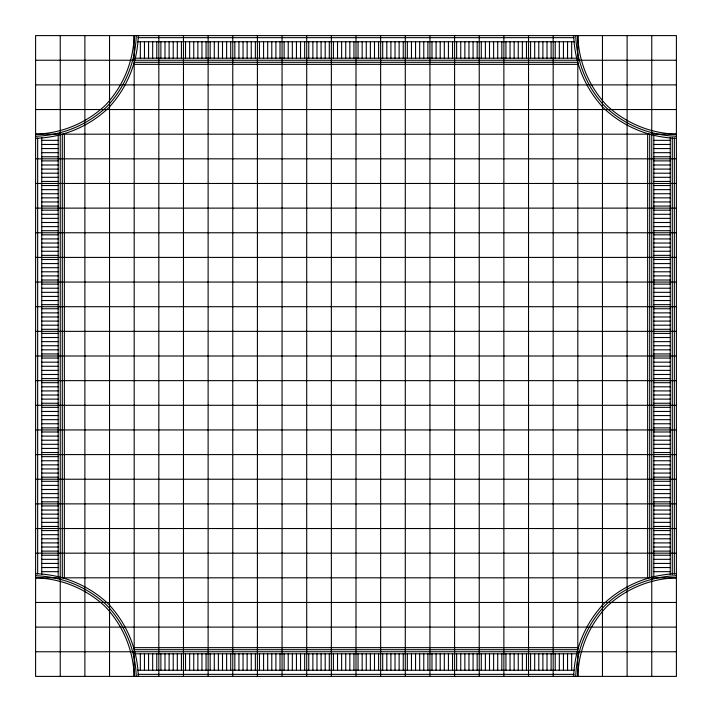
<?xml version="1.0" encoding="UTF-8"?>
<svg xmlns="http://www.w3.org/2000/svg" width="712" height="712" viewBox="0 0 712 712"><rect width="100%" height="100%" fill="white"/><g stroke="black" fill="none" stroke-linecap="round" stroke-linejoin="round"><path stroke-width="1.07" d="M35.6 136.241L35.6 35.6L676.4 35.6L676.4 676.4L35.6 676.4L35.6 136.241C62.149 135.467 87.442 124.992 106.764 106.764C124.992 87.442 135.467 62.149 136.241 35.6M138.288 35.6C137.505 62.692 126.816 88.502 108.215 108.215C88.502 126.816 62.692 137.505 35.6 138.288M573.712 676.4C574.495 649.308 585.184 623.498 603.785 603.785C623.498 585.184 649.308 574.495 676.4 573.712M575.759 676.4C576.533 649.851 587.008 624.558 605.236 605.236C624.558 587.008 649.851 576.533 676.4 575.759M138.021 37.656L573.979 37.656M137.478 41.759L574.522 41.759M135.316 58.188L576.684 58.188M35.6 60.244L676.4 60.244M134.746 62.3L577.254 62.3M133.892 64.356L578.108 64.356M35.6 84.888L676.4 84.888M35.6 109.541L676.4 109.541M41.759 140.344L58.188 140.344M653.812 140.344L670.241 140.344M41.759 144.456L58.188 144.456M653.812 144.456L670.241 144.456M41.759 148.559L58.188 148.559M653.812 148.559L670.241 148.559M41.759 152.671L58.188 152.671M653.812 152.671L670.241 152.671M41.759 156.774L58.188 156.774M653.812 156.774L670.241 156.774M35.6 158.829L676.4 158.829M41.759 160.885L58.188 160.885M653.812 160.885L670.241 160.885M41.759 164.988L58.188 164.988M653.812 164.988L670.241 164.988M41.759 169.1L58.188 169.1M653.812 169.1L670.241 169.1M41.759 173.212L58.188 173.212M653.812 173.212L670.241 173.212M41.759 177.315L58.188 177.315M653.812 177.315L670.241 177.315M41.759 181.427L58.188 181.427M653.812 181.427L670.241 181.427M35.6 183.474L676.4 183.474M41.759 185.529L58.188 185.529M653.812 185.529L670.241 185.529M41.759 189.641L58.188 189.641M653.812 189.641L670.241 189.641M41.759 193.744L58.188 193.744M653.812 193.744L670.241 193.744M41.759 197.856L58.188 197.856M653.812 197.856L670.241 197.856M41.759 201.959L58.188 201.959M653.812 201.959L670.241 201.959M41.759 206.071L58.188 206.071M653.812 206.071L670.241 206.071M35.6 208.126L676.4 208.126M41.759 210.174L58.188 210.174M653.812 210.174L670.241 210.174M41.759 214.285L58.188 214.285M653.812 214.285L670.241 214.285M41.759 218.388L58.188 218.388M653.812 218.388L670.241 218.388M41.759 222.5L58.188 222.5M653.812 222.5L670.241 222.5M41.759 226.612L58.188 226.612M653.812 226.612L670.241 226.612M41.759 230.715L58.188 230.715M653.812 230.715L670.241 230.715M35.6 232.771L676.4 232.771M41.759 234.827L58.188 234.827M653.812 234.827L670.241 234.827M41.759 238.929L58.188 238.929M653.812 238.929L670.241 238.929M41.759 243.041L58.188 243.041M653.812 243.041L670.241 243.041M41.759 247.144L58.188 247.144M653.812 247.144L670.241 247.144M41.759 251.256L58.188 251.256M653.812 251.256L670.241 251.256M41.759 255.359L58.188 255.359M653.812 255.359L670.241 255.359M35.6 257.415L676.4 257.415M41.759 259.471L58.188 259.471M653.812 259.471L670.241 259.471M41.759 263.573L58.188 263.573M653.812 263.573L670.241 263.573M41.759 267.685L58.188 267.685M653.812 267.685L670.241 267.685M41.759 271.788L58.188 271.788M653.812 271.788L670.241 271.788M41.759 275.9L58.188 275.9M653.812 275.9L670.241 275.9M41.759 280.012L58.188 280.012M653.812 280.012L670.241 280.012M35.6 282.059L676.4 282.059M41.759 284.115L58.188 284.115M653.812 284.115L670.241 284.115M41.759 288.227L58.188 288.227M653.812 288.227L670.241 288.227M41.759 292.329L58.188 292.329M653.812 292.329L670.241 292.329M41.759 296.441L58.188 296.441M653.812 296.441L670.241 296.441M41.759 300.544L58.188 300.544M653.812 300.544L670.241 300.544M41.759 304.656L58.188 304.656M653.812 304.656L670.241 304.656M35.6 306.712L676.4 306.712M41.759 308.759L58.188 308.759M653.812 308.759L670.241 308.759M41.759 312.871L58.188 312.871M653.812 312.871L670.241 312.871M41.759 316.974L58.188 316.974M653.812 316.974L670.241 316.974M41.759 321.085L58.188 321.085M653.812 321.085L670.241 321.085M41.759 325.188L58.188 325.188M653.812 325.188L670.241 325.188M41.759 329.3L58.188 329.3M653.812 329.3L670.241 329.3M35.6 331.356L676.4 331.356M41.759 333.412L58.188 333.412M653.812 333.412L670.241 333.412M41.759 337.515L58.188 337.515M653.812 337.515L670.241 337.515M41.759 341.627L58.188 341.627M653.812 341.627L670.241 341.627M41.759 345.729L58.188 345.729M653.812 345.729L670.241 345.729M41.759 349.841L58.188 349.841M653.812 349.841L670.241 349.841M41.759 353.944L58.188 353.944M653.812 353.944L670.241 353.944M35.6 356L676.4 356M41.759 358.056L58.188 358.056M653.812 358.056L670.241 358.056M41.759 362.159L58.188 362.159M653.812 362.159L670.241 362.159M41.759 366.271L58.188 366.271M653.812 366.271L670.241 366.271M41.759 370.373L58.188 370.373M653.812 370.373L670.241 370.373M41.759 374.485L58.188 374.485M653.812 374.485L670.241 374.485M41.759 378.588L58.188 378.588M653.812 378.588L670.241 378.588M35.6 380.644L676.4 380.644M41.759 382.7L58.188 382.7M653.812 382.7L670.241 382.7M41.759 386.812L58.188 386.812M653.812 386.812L670.241 386.812M41.759 390.915L58.188 390.915M653.812 390.915L670.241 390.915M41.759 395.026L58.188 395.026M653.812 395.026L670.241 395.026M41.759 399.129L58.188 399.129M653.812 399.129L670.241 399.129M41.759 403.241L58.188 403.241M653.812 403.241L670.241 403.241M35.6 405.288L676.4 405.288M41.759 407.344L58.188 407.344M653.812 407.344L670.241 407.344M41.759 411.456L58.188 411.456M653.812 411.456L670.241 411.456M41.759 415.559L58.188 415.559M653.812 415.559L670.241 415.559M41.759 419.671L58.188 419.671M653.812 419.671L670.241 419.671M41.759 423.774L58.188 423.774M653.812 423.774L670.241 423.774M41.759 427.885L58.188 427.885M653.812 427.885L670.241 427.885M35.6 429.941L676.4 429.941M41.759 431.988L58.188 431.988M653.812 431.988L670.241 431.988M41.759 436.1L58.188 436.1M653.812 436.1L670.241 436.1M41.759 440.212L58.188 440.212M653.812 440.212L670.241 440.212M41.759 444.315L58.188 444.315M653.812 444.315L670.241 444.315M41.759 448.427L58.188 448.427M653.812 448.427L670.241 448.427M41.759 452.529L58.188 452.529M653.812 452.529L670.241 452.529M35.6 454.585L676.4 454.585M41.759 456.641L58.188 456.641M653.812 456.641L670.241 456.641M41.759 460.744L58.188 460.744M653.812 460.744L670.241 460.744M41.759 464.856L58.188 464.856M653.812 464.856L670.241 464.856M41.759 468.959L58.188 468.959M653.812 468.959L670.241 468.959M41.759 473.071L58.188 473.071M653.812 473.071L670.241 473.071M41.759 477.173L58.188 477.173M653.812 477.173L670.241 477.173M35.6 479.229L676.4 479.229M41.759 481.285L58.188 481.285M653.812 481.285L670.241 481.285M41.759 485.388L58.188 485.388M653.812 485.388L670.241 485.388M41.759 489.5L58.188 489.5M653.812 489.5L670.241 489.5M41.759 493.612L58.188 493.612M653.812 493.612L670.241 493.612M41.759 497.715L58.188 497.715M653.812 497.715L670.241 497.715M41.759 501.827L58.188 501.827M653.812 501.827L670.241 501.827M35.6 503.873L676.4 503.873M41.759 505.929L58.188 505.929M653.812 505.929L670.241 505.929M41.759 510.041L58.188 510.041M653.812 510.041L670.241 510.041M41.759 514.144L58.188 514.144M653.812 514.144L670.241 514.144M41.759 518.256L58.188 518.256M653.812 518.256L670.241 518.256M41.759 522.359L58.188 522.359M653.812 522.359L670.241 522.359M41.759 526.471L58.188 526.471M653.812 526.471L670.241 526.471M35.6 528.527L676.4 528.527M41.759 530.573L58.188 530.573M653.812 530.573L670.241 530.573M41.759 534.685L58.188 534.685M653.812 534.685L670.241 534.685M41.759 538.788L58.188 538.788M653.812 538.788L670.241 538.788M41.759 542.9L58.188 542.9M653.812 542.9L670.241 542.9M41.759 547.012L58.188 547.012M653.812 547.012L670.241 547.012M41.759 551.115L58.188 551.115M653.812 551.115L670.241 551.115M35.6 553.171L676.4 553.171M41.759 555.226L58.188 555.226M653.812 555.226L670.241 555.226M41.759 559.329L58.188 559.329M653.812 559.329L670.241 559.329M41.759 563.441L58.188 563.441M653.812 563.441L670.241 563.441M41.759 567.544L58.188 567.544M653.812 567.544L670.241 567.544M41.759 571.656L58.188 571.656M653.812 571.656L670.241 571.656M35.6 602.459L676.4 602.459M35.6 627.112L676.4 627.112M133.892 647.644L578.108 647.644M134.746 649.7L577.254 649.7M35.6 651.756L676.4 651.756M135.316 653.812L576.684 653.812M137.478 670.241L574.522 670.241M138.021 674.344L573.979 674.344M676.4 136.241C649.851 135.467 624.558 124.992 605.236 106.764C587.008 87.442 576.533 62.149 575.759 35.6M676.4 138.288C649.308 137.505 623.498 126.816 603.785 108.215C585.184 88.502 574.495 62.692 573.712 35.6M35.6 573.712C62.692 574.495 88.502 585.184 108.215 603.785C126.816 623.498 137.505 649.308 138.288 676.4M35.6 575.759C62.149 576.533 87.442 587.008 106.764 605.236C124.992 624.558 135.467 649.851 136.241 676.4M674.344 138.021L674.344 573.979M672.288 137.754L672.288 574.246M670.241 137.478L670.241 574.522M653.812 135.316L653.812 576.684M651.756 35.6L651.756 676.4M649.7 134.746L649.7 577.254M647.644 133.892L647.644 578.108M627.112 35.6L627.112 676.4M602.459 35.6L602.459 676.4M571.656 41.759L571.656 58.188M571.656 653.812L571.656 670.241M567.544 41.759L567.544 58.188M567.544 653.812L567.544 670.241M563.441 41.759L563.441 58.188M563.441 653.812L563.441 670.241M559.329 41.759L559.329 58.188M559.329 653.812L559.329 670.241M555.226 41.759L555.226 58.188M555.226 653.812L555.226 670.241M553.171 35.6L553.171 676.4M551.115 41.759L551.115 58.188M551.115 653.812L551.115 670.241M547.012 41.759L547.012 58.188M547.012 653.812L547.012 670.241M542.9 41.759L542.9 58.188M542.9 653.812L542.9 670.241M538.788 41.759L538.788 58.188M538.788 653.812L538.788 670.241M534.685 41.759L534.685 58.188M534.685 653.812L534.685 670.241M530.573 41.759L530.573 58.188M530.573 653.812L530.573 670.241M528.527 35.6L528.527 676.4M526.471 41.759L526.471 58.188M526.471 653.812L526.471 670.241M522.359 41.759L522.359 58.188M522.359 653.812L522.359 670.241M518.256 41.759L518.256 58.188M518.256 653.812L518.256 670.241M514.144 41.759L514.144 58.188M514.144 653.812L514.144 670.241M510.041 41.759L510.041 58.188M510.041 653.812L510.041 670.241M505.929 41.759L505.929 58.188M505.929 653.812L505.929 670.241M503.873 35.6L503.873 676.4M501.827 41.759L501.827 58.188M501.827 653.812L501.827 670.241M497.715 41.759L497.715 58.188M497.715 653.812L497.715 670.241M493.612 41.759L493.612 58.188M493.612 653.812L493.612 670.241M489.5 41.759L489.5 58.188M489.5 653.812L489.5 670.241M485.388 41.759L485.388 58.188M485.388 653.812L485.388 670.241M481.285 41.759L481.285 58.188M481.285 653.812L481.285 670.241M479.229 35.6L479.229 676.4M477.173 41.759L477.173 58.188M477.173 653.812L477.173 670.241M473.071 41.759L473.071 58.188M473.071 653.812L473.071 670.241M468.959 41.759L468.959 58.188M468.959 653.812L468.959 670.241M464.856 41.759L464.856 58.188M464.856 653.812L464.856 670.241M460.744 41.759L460.744 58.188M460.744 653.812L460.744 670.241M456.641 41.759L456.641 58.188M456.641 653.812L456.641 670.241M454.585 35.6L454.585 676.4M452.529 41.759L452.529 58.188M452.529 653.812L452.529 670.241M448.427 41.759L448.427 58.188M448.427 653.812L448.427 670.241M444.315 41.759L444.315 58.188M444.315 653.812L444.315 670.241M440.212 41.759L440.212 58.188M440.212 653.812L440.212 670.241M436.1 41.759L436.1 58.188M436.1 653.812L436.1 670.241M431.988 41.759L431.988 58.188M431.988 653.812L431.988 670.241M429.941 35.6L429.941 676.4M427.885 41.759L427.885 58.188M427.885 653.812L427.885 670.241M423.774 41.759L423.774 58.188M423.774 653.812L423.774 670.241M419.671 41.759L419.671 58.188M419.671 653.812L419.671 670.241M415.559 41.759L415.559 58.188M415.559 653.812L415.559 670.241M411.456 41.759L411.456 58.188M411.456 653.812L411.456 670.241M407.344 41.759L407.344 58.188M407.344 653.812L407.344 670.241M405.288 35.6L405.288 676.4M403.241 41.759L403.241 58.188M403.241 653.812L403.241 670.241M399.129 41.759L399.129 58.188M399.129 653.812L399.129 670.241M395.026 41.759L395.026 58.188M395.026 653.812L395.026 670.241M390.915 41.759L390.915 58.188M390.915 653.812L390.915 670.241M386.812 41.759L386.812 58.188M386.812 653.812L386.812 670.241M382.7 41.759L382.7 58.188M382.7 653.812L382.7 670.241M380.644 35.6L380.644 676.4M378.588 41.759L378.588 58.188M378.588 653.812L378.588 670.241M374.485 41.759L374.485 58.188M374.485 653.812L374.485 670.241M370.373 41.759L370.373 58.188M370.373 653.812L370.373 670.241M366.271 41.759L366.271 58.188M366.271 653.812L366.271 670.241M362.159 41.759L362.159 58.188M362.159 653.812L362.159 670.241M358.056 41.759L358.056 58.188M358.056 653.812L358.056 670.241M356 35.6L356 676.4M353.944 41.759L353.944 58.188M353.944 653.812L353.944 670.241M349.841 41.759L349.841 58.188M349.841 653.812L349.841 670.241M345.729 41.759L345.729 58.188M345.729 653.812L345.729 670.241M341.627 41.759L341.627 58.188M341.627 653.812L341.627 670.241M337.515 41.759L337.515 58.188M337.515 653.812L337.515 670.241M333.412 41.759L333.412 58.188M333.412 653.812L333.412 670.241M331.356 35.6L331.356 676.4M329.3 41.759L329.3 58.188M329.3 653.812L329.3 670.241M325.188 41.759L325.188 58.188M325.188 653.812L325.188 670.241M321.085 41.759L321.085 58.188M321.085 653.812L321.085 670.241M316.974 41.759L316.974 58.188M316.974 653.812L316.974 670.241M312.871 41.759L312.871 58.188M312.871 653.812L312.871 670.241M308.759 41.759L308.759 58.188M308.759 653.812L308.759 670.241M306.712 35.6L306.712 676.4M304.656 41.759L304.656 58.188M304.656 653.812L304.656 670.241M300.544 41.759L300.544 58.188M300.544 653.812L300.544 670.241M296.441 41.759L296.441 58.188M296.441 653.812L296.441 670.241M292.329 41.759L292.329 58.188M292.329 653.812L292.329 670.241M288.227 41.759L288.227 58.188M288.227 653.812L288.227 670.241M284.115 41.759L284.115 58.188M284.115 653.812L284.115 670.241M282.059 35.6L282.059 676.4M280.012 41.759L280.012 58.188M280.012 653.812L280.012 670.241M275.9 41.759L275.9 58.188M275.9 653.812L275.9 670.241M271.788 41.759L271.788 58.188M271.788 653.812L271.788 670.241M267.685 41.759L267.685 58.188M267.685 653.812L267.685 670.241M263.573 41.759L263.573 58.188M263.573 653.812L263.573 670.241M259.471 41.759L259.471 58.188M259.471 653.812L259.471 670.241M257.415 35.6L257.415 676.4M255.359 41.759L255.359 58.188M255.359 653.812L255.359 670.241M251.256 41.759L251.256 58.188M251.256 653.812L251.256 670.241M247.144 41.759L247.144 58.188M247.144 653.812L247.144 670.241M243.041 41.759L243.041 58.188M243.041 653.812L243.041 670.241M238.929 41.759L238.929 58.188M238.929 653.812L238.929 670.241M234.827 41.759L234.827 58.188M234.827 653.812L234.827 670.241M232.771 35.6L232.771 676.4M230.715 41.759L230.715 58.188M230.715 653.812L230.715 670.241M226.612 41.759L226.612 58.188M226.612 653.812L226.612 670.241M222.5 41.759L222.5 58.188M222.5 653.812L222.5 670.241M218.388 41.759L218.388 58.188M218.388 653.812L218.388 670.241M214.285 41.759L214.285 58.188M214.285 653.812L214.285 670.241M210.174 41.759L210.174 58.188M210.174 653.812L210.174 670.241M208.126 35.6L208.126 676.4M206.071 41.759L206.071 58.188M206.071 653.812L206.071 670.241M201.959 41.759L201.959 58.188M201.959 653.812L201.959 670.241M197.856 41.759L197.856 58.188M197.856 653.812L197.856 670.241M193.744 41.759L193.744 58.188M193.744 653.812L193.744 670.241M189.641 41.759L189.641 58.188M189.641 653.812L189.641 670.241M185.529 41.759L185.529 58.188M185.529 653.812L185.529 670.241M183.474 35.6L183.474 676.4M181.427 41.759L181.427 58.188M181.427 653.812L181.427 670.241M177.315 41.759L177.315 58.188M177.315 653.812L177.315 670.241M173.212 41.759L173.212 58.188M173.212 653.812L173.212 670.241M169.1 41.759L169.1 58.188M169.1 653.812L169.1 670.241M164.988 41.759L164.988 58.188M164.988 653.812L164.988 670.241M160.885 41.759L160.885 58.188M160.885 653.812L160.885 670.241M158.829 35.6L158.829 676.4M156.774 41.759L156.774 58.188M156.774 653.812L156.774 670.241M152.671 41.759L152.671 58.188M152.671 653.812L152.671 670.241M148.559 41.759L148.559 58.188M148.559 653.812L148.559 670.241M144.456 41.759L144.456 58.188M144.456 653.812L144.456 670.241M140.344 41.759L140.344 58.188M140.344 653.812L140.344 670.241M109.541 35.6L109.541 676.4M84.888 35.6L84.888 676.4M64.356 133.892L64.356 578.108M62.3 134.746L62.3 577.254M60.244 35.6L60.244 676.4M58.188 135.316L58.188 576.684M41.759 137.478L41.759 574.522M37.656 138.021L37.656 573.979M134.185 35.6C133.429 61.606 123.167 86.383 105.314 105.314C86.383 123.167 61.606 133.429 35.6 134.185L676.4 134.185C650.394 133.429 625.617 123.167 606.686 105.314C588.833 86.383 578.571 61.606 577.815 35.6L577.815 676.4C578.571 650.394 588.833 625.617 606.686 606.686C625.617 588.833 650.394 578.571 676.4 577.815L35.6 577.815C61.606 578.571 86.383 588.833 105.314 606.686C123.167 625.617 133.429 650.394 134.185 676.4L134.185 35.6"/></g></svg>
